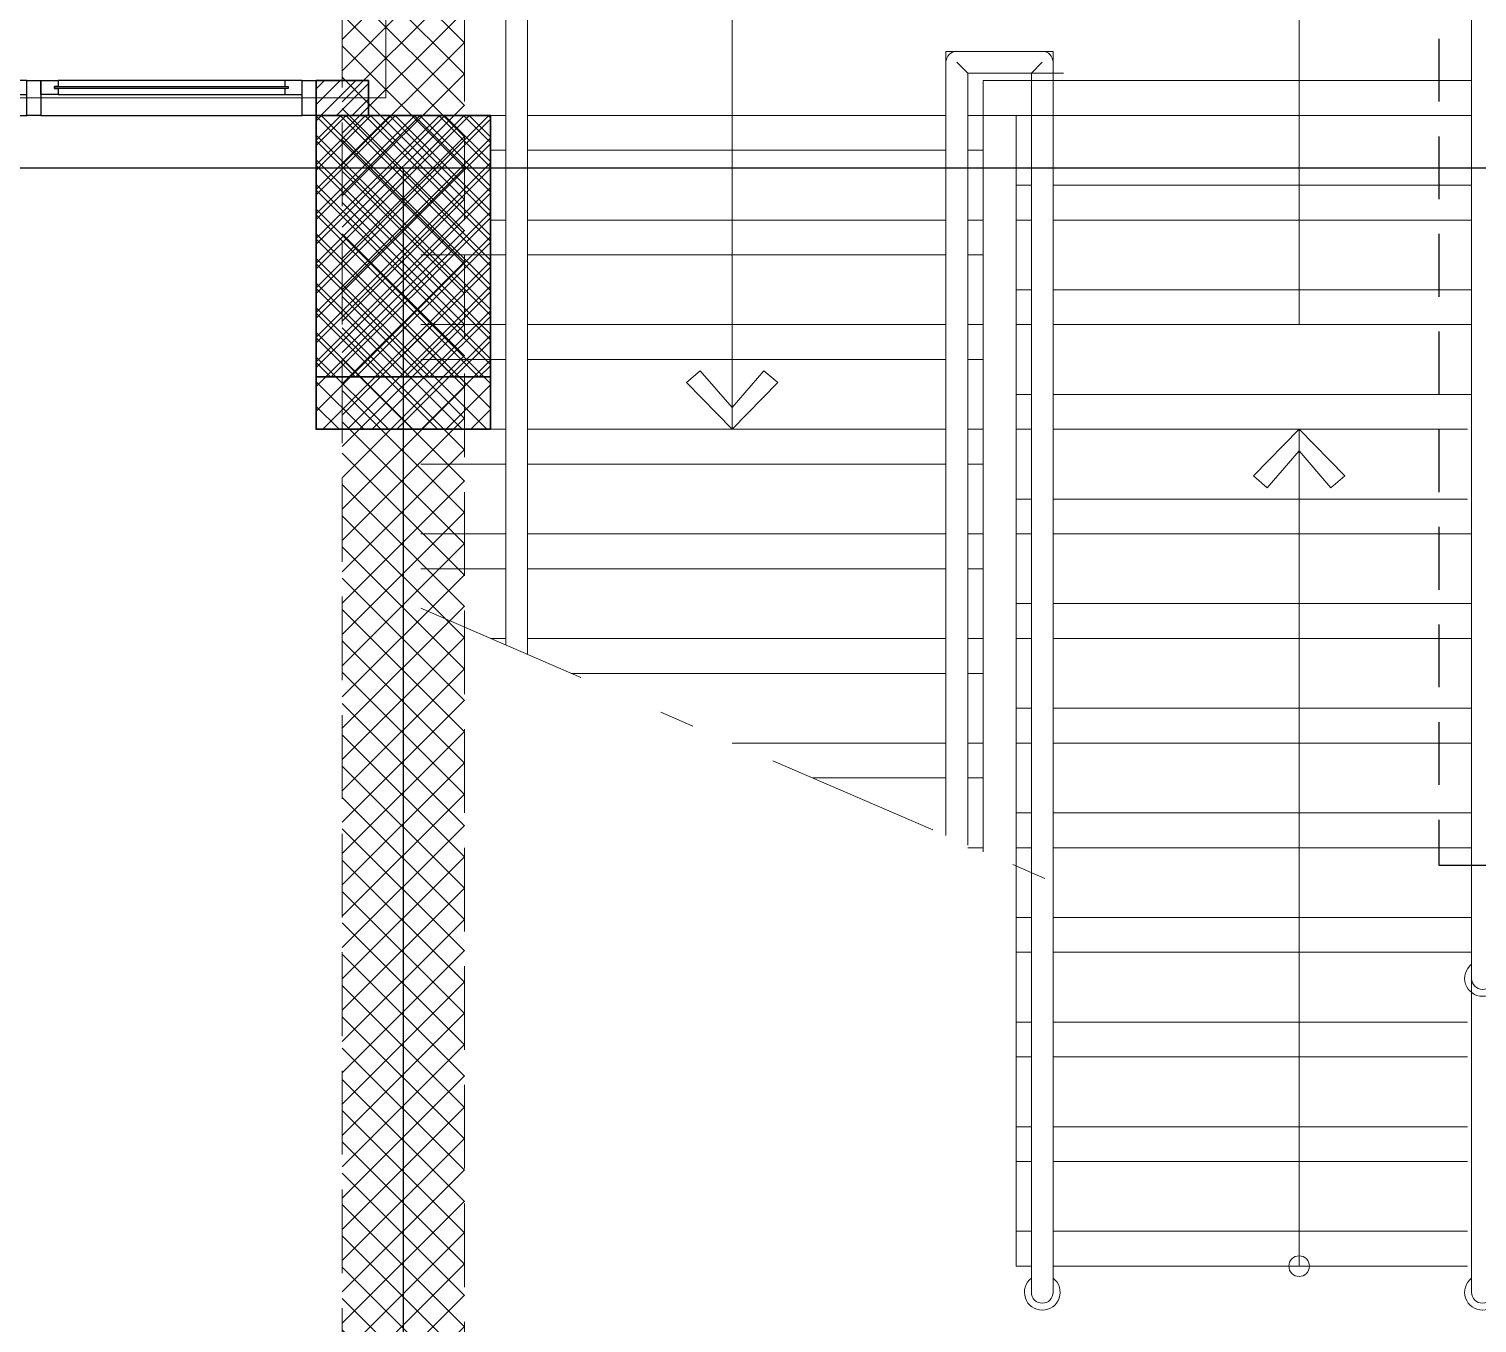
# Model space of a CAD drawing. Header units: inches. Extents: x 0 to 558, y -1 to 295.
# Drawn here: x 194.614 to 198.767, y 186.358 to 190.069 of the extents above; entities that cross this region are included whole.
import ezdxf

# ---------------------------------------------------------------- set-up
doc = ezdxf.new("R2010")
doc.units = ezdxf.units.IN
doc.header["$MEASUREMENT"] = 0
doc.linetypes.add('ACAD_ISO02W100', pattern=[15, 12, -3])
doc.linetypes.add('DASHDOT', pattern=[1, 0.5, -0.25, 0, -0.25])
doc.layers.get('defpoints').update_dxf_attribs({"color": 1})
for name, color, linetype, lineweight in [('ars', 11, 'Continuous', 0), ('ARSIR', 31, 'Continuous', 5), ('ARSIR BETON', 8, 'Continuous', 5), ('KOL', 1, 'Continuous', 30), ('KOLOM', 4, 'Continuous', 9), ('lan', 7, 'Continuous', 15), ('RUMPUT', 93, 'Continuous', 0), ('Stair', 7, 'Continuous', 15)]:
    doc.layers.add(name, color=color, linetype=linetype, lineweight=lineweight)
doc.layers.add('as', color=1, linetype='Continuous', plot=False)
doc.layers.add('Kusen', color=30, linetype='Continuous')
doc.layers.add('POLYLINE TPAK', color=4, linetype='Continuous', lineweight=20, plot=False)
pattern_1 = [(86.6697, (37.0798, 226.14725), (-0.5066041, 0.569206), [0.142875, -0.934755]), (41.6697, (37.0798, 226.14725), (-0.5066045, 0.5692064), [0.142875, -0.619125]), (131.6697, (37.0798, 226.14725), (-0.5692064, -0.5066045), [0.142875, -0.619125])]

# ---------------------------------------------------------------- blocks, each defined once
blk = doc.blocks.new('k3')
at = {"layer": 'ars'}
h = blk.add_hatch(dxfattribs=at)
h.set_pattern_fill('_USER', color=256, scale=0.05, angle=45, double=1, pattern_type=0)
h.set_pattern_definition([(45, (0, -5.05), (-0.03535534, 0.03535534), []), (135, (0, -5.05), (-0.03535534, -0.03535534), [])])
h.paths.add_polyline_path([(-0.25, -0.45), (0.25, -0.45), (0.25, 0.45), (-0.25, 0.45)])
at = {"layer": 'KOL'}
blk.add_lwpolyline([(-0.25, -0.45), (0.25, -0.45), (0.25, 0.45), (-0.25, 0.45)], close=True, dxfattribs=at)
blk = doc.blocks.new('BV 241')
at = {"layer": 'Kusen'}
for p, q in [((-1.115, 0.1), (-0.465, 0.1)), ((0.325, 0.1), (-0.325, 0.1)), ((1.115, 0.1), (0.465, 0.1)), ((-0.465, 0.06), (-1.115, 0.06)), ((-0.325, 0.06), (0.325, 0.06)), ((0.465, 0.06), (1.115, 0.06)), ((-0.415, 0), (-1.165, 0)), ((-0.375, 0), (0.375, 0)), ((0.415, 0), (1.165, 0))]:
    blk.add_line(p, q, dxfattribs=at)
for points in [[(-1.205, 0), (-1.165, 0), (-1.165, 0.1), (-1.205, 0.1)], [(-0.375, 0), (-0.415, 0), (-0.415, 0.1), (-0.375, 0.1)], [(0.415, 0), (0.375, 0), (0.375, 0.1), (0.415, 0.1)], [(1.205, 0), (1.165, 0), (1.165, 0.1), (1.205, 0.1)]]:
    blk.add_lwpolyline(points, close=True, dxfattribs=at)
for points in [[(-1.115, 0.0775), (-1.115, 0.06), (-1.165, 0.06), (-1.165, 0.1), (-1.115, 0.1), (-1.115, 0.0825), (-1.125, 0.0825), (-1.125, 0.0775), (-1.115, 0.0775)], [(-0.465, 0.0775), (-0.465, 0.06), (-0.415, 0.06), (-0.415, 0.1), (-0.465, 0.1), (-0.465, 0.0825), (-0.455, 0.0825), (-0.455, 0.0775), (-0.465, 0.0775)], [(-0.325, 0.0775), (-0.325, 0.06), (-0.375, 0.06), (-0.375, 0.1), (-0.325, 0.1), (-0.325, 0.0825), (-0.335, 0.0825), (-0.335, 0.0775), (-0.325, 0.0775)], [(0.325, 0.0775), (0.325, 0.06), (0.375, 0.06), (0.375, 0.1), (0.325, 0.1), (0.325, 0.0825), (0.335, 0.0825), (0.335, 0.0775), (0.325, 0.0775)], [(0.465, 0.0775), (0.465, 0.06), (0.415, 0.06), (0.415, 0.1), (0.465, 0.1), (0.465, 0.0825), (0.455, 0.0825), (0.455, 0.0775), (0.465, 0.0775)], [(1.115, 0.0775), (1.115, 0.06), (1.165, 0.06), (1.165, 0.1), (1.115, 0.1), (1.115, 0.0825), (1.125, 0.0825), (1.125, 0.0775), (1.115, 0.0775)]]:
    blk.add_lwpolyline(points, dxfattribs=at)
at = {"layer": 'Kusen', "color": 141}
for points in [[(-1.125, 0.0775), (-0.455, 0.0775), (-0.455, 0.0825), (-1.125, 0.0825)], [(0.335, 0.0775), (-0.335, 0.0775), (-0.335, 0.0825), (0.335, 0.0825)], [(1.125, 0.0775), (0.455, 0.0775), (0.455, 0.0825), (1.125, 0.0825)]]:
    blk.add_lwpolyline(points, close=True, dxfattribs=at)
blk = doc.blocks.new("k3'")
at = {"layer": 'ars'}
h = blk.add_hatch(dxfattribs=at)
h.set_pattern_fill('_USER', color=256, scale=0.05, angle=45, double=1, pattern_type=0)
h.set_pattern_definition([(45, (0, -4.975), (-0.03535534, 0.03535534), []), (135, (0, -4.975), (-0.03535534, -0.03535534), [])])
h.paths.add_polyline_path([(-0.25, -0.375), (0.25, -0.375), (0.25, 0.375), (-0.25, 0.375)])
at = {"layer": 'KOL'}
blk.add_lwpolyline([(-0.25, -0.375), (0.25, -0.375), (0.25, 0.375), (-0.25, 0.375)], close=True, dxfattribs=at)
blk = doc.blocks.new('T.DAR')
at = {"layer": 'ars'}
h = blk.add_hatch(dxfattribs=at)
h.set_pattern_fill('ANSI37', color=256, scale=0.02, style=0)
h.set_pattern_definition([(45, (268.691906, -190.19392), (-0.044901281, 0.044901281), []), (135, (268.691906, -190.19392), (-0.044901281, -0.044901281), [])])
h.paths.add_polyline_path([(0.475, 0), (0.125, 0), (0.125, 7), (0.4753, 7)])
at = {"layer": 'defpoints', "color": 3, "linetype": 'ACAD_ISO02W100', "ltscale": 0.015}
blk.add_lwpolyline([(6.45, 3.55), (6.45, 3.85), (3.57, 3.85), (3.57, 7.6), (3.57, 7.6), (3.27, 7.6), (3.27, 3.55), (6.45, 3.55)], dxfattribs=at)
at = {"layer": 'KOLOM', "linetype": 'ACAD_ISO02W100', "ltscale": 0.02}
blk.add_lwpolyline([(0.475, 0), (0.125, 0), (0.1251, 7), (0.4751, 7)], close=True, dxfattribs=at)
at = {"layer": 'KOL', "xscale": -1, "rotation": 180}
blk.add_blockref("k3'", (0.3, 5.325), dxfattribs=at)
blk.add_blockref("k3'", (0.3, 5.325), dxfattribs=at)
blk = doc.blocks.new('A-DAS')
at = {"layer": 'ars'}
h = blk.add_hatch(dxfattribs=at)
h.set_pattern_fill('ANSI31', color=256, scale=0.01, style=0)
h.set_pattern_definition([(45, (-47.15, 58.8), (-0.02245064, 0.02245064), [])])
h.paths.add_polyline_path([(-31.85, 58.8), (-31.7, 58.8), (-31.7, 58.9), (-31.85, 58.9)])
for p, q in [((-31.3062, 60.6562), (-31.3062, 57.2811)), ((-31.2437, 60.5937), (-31.2437, 57.254)), ((-28.5363, 60.5938), (-28.5363, 57.5445)), ((-31.3062, 60.4062), (-31.3062, 57.2811)), ((-31.2437, 60.3437), (-31.2437, 57.254)), ((-28.5363, 60.3437), (-28.5363, 55.425)), ((-29.7363, 58.9837), (-30.0437, 58.9837)), ((-30.0437, 58.9837), (-30.0437, 56.7346)), ((-29.7675, 58.9837), (-30.0125, 58.9837)), ((-29.7363, 58.9837), (-29.7363, 55.425)), ((-30.0437, 58.9525), (-30.0437, 56.7346)), ((-29.7363, 58.9525), (-29.7363, 58.5053)), ((-29.7066, 58.9212), (-29.9812, 58.9212)), ((-29.9812, 58.9212), (-29.9812, 56.7075)), ((-29.7988, 58.9212), (-29.9812, 58.9212)), ((-29.9812, 58.9212), (-29.9812, 56.7075)), ((-29.9375, 58.8), (-29.9375, 58.9)), ((-29.7066, 58.9), (-29.9375, 58.9)), ((-29.9375, 58.8), (-29.9375, 58.9)), ((-29.7988, 58.9212), (-29.7988, 55.425)), ((-29.7988, 58.9212), (-29.7988, 58.5324)), ((-28.5484, 58.9), (-29.7363, 58.9)), ((-28.5363, 58.9), (-29.7363, 58.9)), ((-31.3062, 58.7), (-31.35, 58.7)), ((-31.3062, 58.7), (-31.35, 58.7)), ((-30.0437, 58.7), (-31.2437, 58.7)), ((-30.0437, 58.7), (-31.2437, 58.7)), ((-29.9375, 58.7), (-29.9812, 58.7)), ((-29.9375, 58.7), (-29.9812, 58.7)), ((-29.7988, 58.6), (-29.8425, 58.6)), ((-29.7988, 58.6), (-29.8425, 58.6)), ((-28.5484, 58.6), (-29.7363, 58.6)), ((-28.5363, 58.6), (-29.7363, 58.6)), ((-31.3062, 58.4), (-31.55, 58.4)), ((-31.3062, 58.4), (-31.35, 58.4)), ((-30.0437, 58.4), (-31.2437, 58.4)), ((-30.0437, 58.4), (-31.2437, 58.4)), ((-29.9375, 58.4), (-29.9812, 58.4)), ((-29.9375, 58.4), (-29.9812, 58.4)), ((-29.7988, 58.3), (-29.8425, 58.3)), ((-28.5484, 58.3), (-29.7363, 58.3)), ((-28.5363, 58.3), (-29.3541, 58.3)), ((-29.7988, 58.2324), (-29.7988, 56.3562)), ((-29.7363, 58.2053), (-29.7363, 56.325)), ((-31.3062, 58.1), (-31.55, 58.1)), ((-31.3062, 58.1), (-31.35, 58.1)), ((-30.0437, 58.1), (-31.2437, 58.1)), ((-30.0437, 58.1), (-31.2437, 58.1)), ((-29.9375, 58.1), (-29.9812, 58.1)), ((-29.9375, 58.1), (-29.9812, 58.1)), ((-29.7988, 58), (-29.8425, 58)), ((-29.7988, 58), (-29.8425, 58)), ((-28.5484, 58), (-29.7363, 58)), ((-29.2619, 58), (-29.7363, 58)), ((-28.5363, 58), (-28.5488, 58)), ((-31.3062, 57.8), (-31.55, 57.8)), ((-31.3062, 57.8), (-31.55, 57.8)), ((-30.0437, 57.8), (-31.2437, 57.8)), ((-30.0437, 57.8), (-31.2437, 57.8)), ((-29.9375, 57.8), (-29.9812, 57.8)), ((-29.9375, 57.8), (-29.9812, 57.8)), ((-29.7988, 57.7), (-29.8425, 57.7)), ((-29.7988, 57.7), (-29.8425, 57.7)), ((-28.5484, 57.7), (-29.7363, 57.7)), ((-28.5688, 57.7), (-29.7363, 57.7)), ((-28.5363, 57.6945), (-28.5363, 56.325)), ((-31.3062, 57.5), (-31.55, 57.5)), ((-31.3062, 57.5), (-31.55, 57.5)), ((-30.0437, 57.5), (-31.2437, 57.5)), ((-30.0437, 57.5), (-31.2437, 57.5)), ((-29.9375, 57.5), (-29.9812, 57.5)), ((-29.9375, 57.5), (-29.9812, 57.5)), ((-29.7988, 57.4), (-29.8425, 57.4)), ((-29.7988, 57.4), (-29.8425, 57.4)), ((-28.5484, 57.4), (-29.7363, 57.4)), ((-28.5363, 57.4), (-29.7363, 57.4)), ((-30.0437, 57.2), (-31.119, 57.2)), ((-30.0437, 57.2), (-31.119, 57.2)), ((-29.9375, 57.2), (-29.9812, 57.2)), ((-29.9375, 57.2), (-29.9812, 57.2)), ((-29.7988, 57.1), (-29.8425, 57.1)), ((-29.7988, 57.1), (-29.8425, 57.1)), ((-28.5484, 57.1), (-29.7363, 57.1)), ((-28.5363, 57.1), (-29.7363, 57.1)), ((-30.0437, 56.9), (-30.4259, 56.9)), ((-30.0437, 56.9), (-30.4259, 56.9)), ((-29.9375, 56.9), (-29.9812, 56.9)), ((-29.9375, 56.9), (-29.9812, 56.9)), ((-29.7988, 56.8), (-29.8425, 56.8)), ((-29.7988, 56.8), (-29.8425, 56.8)), ((-28.5484, 56.8), (-29.7363, 56.8)), ((-28.5363, 56.8), (-29.7363, 56.8)), ((-29.7988, 56.5), (-29.8425, 56.5)), ((-29.7988, 56.5), (-29.8425, 56.5)), ((-28.5484, 56.5), (-29.7363, 56.5)), ((-28.5363, 56.5), (-29.7363, 56.5)), ((-29.7988, 56.2), (-29.8425, 56.2)), ((-28.5484, 56.2), (-29.7363, 56.2)), ((-29.7988, 55.9), (-29.8425, 55.9)), ((-28.5484, 55.9), (-29.7363, 55.9)), ((-29.7988, 55.6), (-29.8425, 55.6)), ((-28.5484, 55.6), (-29.7363, 55.6))]:
    blk.add_line(p, q, dxfattribs=at)
for points in [[(-29.9812, 58.9212), (-30.0125, 58.9525)], [(-29.7988, 58.9212), (-29.7675, 58.9525)]]:
    blk.add_lwpolyline(points, dxfattribs=at)
for centre, radius, start, end in [((-30.0125, 58.9525), 0.0312, 90, 180), ((-29.7675, 58.9525), 0.0312, 0, 90), ((-28.505, 56.325), 0.0512, 127.5719, 52.4281), ((-28.505, 56.325), 0.0312, 180, 0), ((-29.7675, 55.425), 0.0512, 127.5719, 52.4281), ((-28.505, 55.425), 0.0512, 127.5719, 52.4281), ((-29.7675, 55.425), 0.0312, 180, 0), ((-28.505, 55.425), 0.0312, 180, 0)]:
    blk.add_arc(centre, radius, start, end, dxfattribs=at)
at = {"layer": 'as'}
for p, q in [((-37.8, 58.65), (36.6, 58.65)), ((-31.6, 58.65), (-31.6, 45.55))]:
    blk.add_line(p, q, dxfattribs=at)
at = {"layer": 'KOL'}
blk.add_lwpolyline([(-31.85, 58.8), (-31.7, 58.8), (-31.7, 58.9), (-31.85, 58.9)], close=True, dxfattribs=at)
at = {"layer": 'lan'}
for p, q in [((-30.657, 59.1266), (-30.657, 57.9)), ((-29.0309, 58.2), (-29.0309, 59.1266)), ((-31.3062, 58.8), (-31.35, 58.8)), ((-31.3062, 58.8), (-31.35, 58.8)), ((-30.0437, 58.8), (-31.2437, 58.8)), ((-30.0437, 58.8), (-31.2437, 58.8)), ((-29.7066, 58.8), (-29.9812, 58.8)), ((-29.7066, 58.8), (-29.9812, 58.8)), ((-29.9375, 58.8), (-29.9812, 58.8)), ((-29.9375, 58.8), (-29.9375, 56.6886)), ((-29.9375, 58.8), (-29.9375, 56.6886)), ((-29.8425, 58.8), (-29.8425, 55.5)), ((-29.7988, 58.8), (-29.8425, 58.8)), ((-29.8425, 58.8), (-29.8425, 58.5513)), ((-28.5484, 58.8), (-29.7363, 58.8)), ((-28.5363, 58.8), (-29.7363, 58.8)), ((-31.3062, 58.5), (-31.35, 58.5)), ((-31.3062, 58.5), (-31.35, 58.5)), ((-30.0437, 58.5), (-31.2437, 58.5)), ((-30.0437, 58.5), (-31.2437, 58.5)), ((-29.9375, 58.5), (-29.9812, 58.5)), ((-29.9375, 58.5), (-29.9812, 58.5)), ((-29.7988, 58.5), (-29.8425, 58.5)), ((-28.5484, 58.5), (-29.7363, 58.5)), ((-28.5363, 58.5), (-29.7239, 58.5)), ((-29.8425, 58.2513), (-29.8425, 56.4)), ((-31.3062, 58.2), (-31.55, 58.2)), ((-31.3062, 58.2), (-31.35, 58.2)), ((-30.0437, 58.2), (-31.2437, 58.2)), ((-30.0437, 58.2), (-31.2437, 58.2)), ((-29.9375, 58.2), (-29.9812, 58.2)), ((-29.9375, 58.2), (-29.9812, 58.2)), ((-29.7988, 58.2), (-29.8425, 58.2)), ((-28.5484, 58.2), (-29.7363, 58.2)), ((-28.5363, 58.2), (-29.123, 58.2)), ((-31.3062, 57.9), (-31.55, 57.9)), ((-31.3062, 57.9), (-31.55, 57.9)), ((-30.0437, 57.9), (-31.2437, 57.9)), ((-30.0437, 57.9), (-31.2437, 57.9)), ((-29.9375, 57.9), (-29.9812, 57.9)), ((-29.9375, 57.9), (-29.9812, 57.9)), ((-29.7988, 57.9), (-29.8425, 57.9)), ((-29.7988, 57.9), (-29.8425, 57.9)), ((-28.5484, 57.9), (-29.7363, 57.9)), ((-29.123, 57.9), (-29.7363, 57.9)), ((-29.0309, 55.5), (-29.0309, 57.9)), ((-31.3062, 57.6), (-31.55, 57.6)), ((-31.3062, 57.6), (-31.55, 57.6)), ((-30.0437, 57.6), (-31.2437, 57.6)), ((-30.0437, 57.6), (-31.2437, 57.6)), ((-29.9375, 57.6), (-29.9812, 57.6)), ((-29.9375, 57.6), (-29.9812, 57.6)), ((-29.7988, 57.6), (-29.8425, 57.6)), ((-29.7988, 57.6), (-29.8425, 57.6)), ((-28.5484, 57.6), (-29.7363, 57.6)), ((-28.5363, 57.6), (-29.7363, 57.6)), ((-31.3062, 57.3), (-31.35, 57.3)), ((-31.3062, 57.3), (-31.35, 57.3)), ((-30.0437, 57.3), (-31.2437, 57.3)), ((-30.0437, 57.3), (-31.2437, 57.3)), ((-29.9375, 57.3), (-29.9812, 57.3)), ((-29.9375, 57.3), (-29.9812, 57.3)), ((-29.7988, 57.3), (-29.8425, 57.3)), ((-29.7988, 57.3), (-29.8425, 57.3)), ((-28.5484, 57.3), (-29.7363, 57.3)), ((-28.5363, 57.3), (-29.7363, 57.3)), ((-30.0437, 57), (-30.657, 57)), ((-30.0437, 57), (-30.657, 57)), ((-29.9375, 57), (-29.9812, 57)), ((-29.9375, 57), (-29.9812, 57)), ((-29.7988, 57), (-29.8425, 57)), ((-29.7988, 57), (-29.8425, 57)), ((-28.5484, 57), (-29.7363, 57)), ((-28.5363, 57), (-29.7363, 57)), ((-29.9375, 56.7), (-29.9812, 56.7)), ((-29.7988, 56.7), (-29.8425, 56.7)), ((-29.7988, 56.7), (-29.8425, 56.7)), ((-28.5484, 56.7), (-29.7363, 56.7)), ((-28.5363, 56.7), (-29.7363, 56.7)), ((-29.7988, 56.4), (-29.8425, 56.4)), ((-29.7988, 56.4), (-29.8425, 56.4)), ((-28.5484, 56.4), (-29.7363, 56.4)), ((-28.5363, 56.4), (-29.7363, 56.4)), ((-29.7988, 56.1), (-29.8425, 56.1)), ((-28.5484, 56.1), (-29.7363, 56.1)), ((-29.7988, 55.8), (-29.8425, 55.8)), ((-28.5484, 55.8), (-29.7363, 55.8)), ((-29.7988, 55.5), (-29.8425, 55.5)), ((-28.5484, 55.5), (-29.7363, 55.5))]:
    blk.add_line(p, q, dxfattribs=at)
at = {"layer": 'lan', "linetype": 'DASHDOT'}
blk.add_line((-31.55, 57.3866), (-29.7239, 56.5961), dxfattribs=at)
at = {"layer": 'lan', "ltscale": 2}
for points in [[(-30.5656, 58.0679), (-30.5262, 58.0338), (-30.657, 57.9), (-30.7878, 58.0337), (-30.7484, 58.0678), (-30.657, 57.9623), (-30.5656, 58.0679)], [(-28.9395, 57.7321), (-28.9001, 57.7662), (-29.0309, 57.9), (-29.1617, 57.7663), (-29.1223, 57.7322), (-29.0309, 57.8377), (-28.9395, 57.7321)]]:
    blk.add_lwpolyline(points, close=True, dxfattribs=at)
at = {"layer": 'POLYLINE TPAK', "color": 3}
blk.add_lwpolyline([(24.15, 58.85), (-25.35, 58.85), (-25.35, 60.75), (-31.65, 60.75), (-31.65, 58.85), (-38.1, 58.85), (-38.1, 45.35), (-7.15, 45.35), (-7.15, 43.3), (-7.15, 15.95), (-38.1, 15.95), (-38.1, 2.45), (-31.65, 2.45), (-31.65, 0.55), (-25.35, 0.55), (-25.35, 2.45), (24.15, 2.45)], dxfattribs=at)
at = {"layer": 'Stair'}
blk.add_circle((-29.0309, 55.5), 0.0296, dxfattribs=at)
at = {"layer": 'defpoints'}
blk.add_blockref('T.DAR', (-31.9, 53.1), dxfattribs=at)
at = {"layer": 'KOL', "xscale": -1}
blk.add_blockref('k3', (-31.6, 58.35), dxfattribs=at)
at = {"layer": 'KOL', "xscale": -1, "rotation": 180}
blk.add_blockref("k3'", (-31.6, 58.425), dxfattribs=at)
blk.add_blockref("k3'", (-31.6, 58.425), dxfattribs=at)
at = {"layer": 'Kusen'}
blk.add_blockref('BV 241', (-33.055, 58.8), dxfattribs=at)

msp = doc.modelspace()

# ---------------------------------------------------------------- hatches: boundary and pattern name
at = {"layer": 'ARSIR'}
h = msp.add_hatch(dxfattribs=at)
h.set_pattern_fill('AR-HBONE', color=256, scale=0.003, style=0)
h.set_pattern_definition([(45, (37.0798, 226.14725), (4e-17, 0.4310523), [0.9144, -0.3048]), (135, (37.29532, 226.36278), (4e-17, 0.4310523), [0.9144, -0.3048])])
edge = h.paths.add_edge_path()
edge.add_arc((191.2828, 190.0679), 15.2, 90, 180)
edge.add_line((176.0828, 190.0679), (176.0828, 133.2715))
edge.add_arc((191.2828, 133.2715), 15.2, 180, 214.23029)
edge.add_line((178.7157, 124.7212), (179.7078, 125.3962))
edge.add_arc((191.2827, 133.2715), 14, 180, 214.23027, ccw=False)
edge.add_line((177.2828, 133.2715), (177.2828, 190.0679))
edge.add_arc((191.2828, 190.0679), 14, 90, 180, ccw=False)
edge.add_line((191.2828, 204.0679), (270.5466, 204.0679))
edge.add_arc((270.5466, 204.9086), 0.8408, 270, 359.997)
edge.add_line((271.3873, 204.9086), (191.2828, 205.2679))
at = {"layer": 'ARSIR BETON'}
h = msp.add_hatch(dxfattribs=at)
h.set_pattern_fill('AR-HBONE', color=256, scale=0.004, style=0)
h.set_pattern_definition([(45, (37.0798, 226.14725), (6e-17, 0.5747364), [1.2192, -0.4064]), (135, (37.36716, 226.4346), (6e-17, 0.5747364), [1.2192, -0.4064])])
edge = h.paths.add_edge_path()
edge.add_arc((191.2828, 190.0679), 14, 90, 180)
edge.add_line((177.2828, 190.0679), (177.2828, 133.2715))
edge.add_arc((191.2827, 133.2715), 14, 179.99992, 263.11919)
edge.add_line((189.6055, 119.3724), (189.6055, 112.3227))
edge.add_line((189.6055, 112.3227), (189.7055, 112.3227))
edge.add_line((189.7055, 112.3227), (189.7055, 112.2227))
edge.add_line((189.7055, 112.2227), (201.7055, 112.2227))
edge.add_line((201.7055, 112.2227), (201.7055, 119.2715))
edge.add_line((201.7055, 119.2715), (380.22, 119.2715))
edge.add_arc((380.22, 133.2715), 14, 270, 360)
edge.add_line((394.22, 133.2715), (394.22, 186.8365))
edge.add_arc((380.07, 186.8365), 14.15, 0.00002, 89.99998)
edge.add_line((380.07, 200.9865), (288.3873, 200.9865))
edge.add_arc((288.3873, 203.9865), 3, 180, 270, ccw=False)
edge.add_line((285.3873, 203.9865), (285.3986, 204.9823))
edge.add_line((285.3986, 204.9823), (271.3873, 205.1475))
edge.add_line((271.3873, 205.1475), (271.3873, 204.9086))
edge.add_arc((270.5466, 204.9086), 0.8408, 270, 360, ccw=False)
edge.add_line((270.5466, 204.0679), (191.2828, 204.0679))
edge = h.paths.add_edge_path()
edge.add_line((191.2672, 197.9562), (265.7566, 197.9585))
edge.add_arc((265.7568, 189.203), 8.7555, 41.343, 90.00169, ccw=False)
edge.add_line((272.3302, 194.9865), (332.5823, 194.9865))
edge.add_line((332.5823, 194.9865), (332.5823, 191.8715))
edge.add_line((332.5823, 191.8715), (340.1822, 191.8715))
edge.add_line((340.1822, 191.8715), (340.1822, 194.9865))
edge.add_line((340.1822, 194.9865), (380.07, 194.9865))
edge.add_arc((380.07, 186.8365), 8.15, 0, 90, ccw=False)
edge.add_line((388.22, 186.8365), (388.22, 163.1715))
edge.add_line((388.22, 163.1715), (388.22, 157.7117))
edge.add_line((388.22, 157.7117), (388.22, 133.2715))
edge.add_arc((380.22, 133.2715), 8, -90, 0, ccw=False)
edge.add_line((380.22, 125.2715), (191.2828, 125.2715))
edge.add_arc((191.185, 133.1732), 7.9023, 180.12317, 270.70845, ccw=False)
edge.add_line((183.2828, 133.1562), (183.2675, 189.9541))
edge.add_arc((191.2675, 189.9563), 8, 90.00169, 180.01541, ccw=False)
at = {"layer": 'RUMPUT'}
h = msp.add_hatch(dxfattribs=at)
h.set_pattern_fill('GRASS', color=256, scale=0.03, angle=356.6697, style=0)
h.set_pattern_definition(pattern_1)
edge = h.paths.add_edge_path()
edge.add_line((173.8596, 124.7087), (178.5195, 124.7087))
edge.add_line((178.5195, 124.7087), (178.577, 124.7478))
edge.add_arc((191.2745, 133.269), 15.2918, 179.99042, 213.86512, ccw=False)
edge.add_line((175.9828, 133.2715), (175.9828, 190.0679))
edge.add_arc((191.2827, 190.0679), 15.2999, 89.99903, 180.00016, ccw=False)
edge.add_line((191.283, 205.3679), (269.9053, 205.0253))
edge.add_line((269.9053, 205.0253), (167.2319, 206.0181))
edge.add_line((167.2319, 206.0181), (167.521, 198.8985))
edge.add_line((167.521, 198.8985), (170.7477, 161.1323))
edge.add_line((170.7477, 161.1323), (173.8596, 124.7087))
h = msp.add_hatch(dxfattribs=at)
h.set_pattern_fill('GRASS', color=256, scale=0.03, angle=356.6697, style=0)
h.set_pattern_definition(pattern_1)
edge = h.paths.add_edge_path()
edge.add_line((222.8076, 191.8715), (222.8076, 197.4562))
edge.add_arc((222.4076, 197.4562), 0.4, 360, 450)
edge.add_line((222.4076, 197.8562), (221.7659, 197.8562))
edge.add_arc((221.7659, 197.4562), 0.4, 90, 179.8249)
edge.add_line((221.3659, 197.4575), (221.3519, 192.8562))
edge.add_line((221.3519, 192.8562), (191.1675, 192.8562))
edge.add_line((191.1675, 192.8562), (191.1675, 196.6555))
edge.add_arc((191.2675, 189.9563), 6.7, 90.85519, 180)
edge.add_line((184.5675, 189.9563), (184.5675, 164.7715))
edge.add_line((184.5675, 164.7715), (189.4121, 164.7715))
edge.add_arc((189.4168, 165.1663), 0.3948, 269.3081, 360.678)
edge.add_line((189.8116, 165.171), (189.8116, 170.2314))
edge.add_line((189.8116, 170.2314), (194.9669, 170.2314))
edge.add_arc((194.9652, 170.6314), 0.4, 270.2535, 360)
edge.add_line((195.3652, 170.6314), (195.3652, 172.5215))
edge.add_line((195.3652, 172.5215), (187.1873, 172.5215))
edge.add_line((187.1873, 172.5215), (187.1873, 189.0042))
edge.add_arc((189.9391, 189.1175), 2.7541, 90.3619, 182.3574, ccw=False)
edge.add_line((189.9217, 191.8715), (222.8076, 191.8715))

# ---------------------------------------------------------------- block references
msp.add_blockref('A-DAS', (227.2873, 131.0215))

doc.saveas('drawing.dxf')
